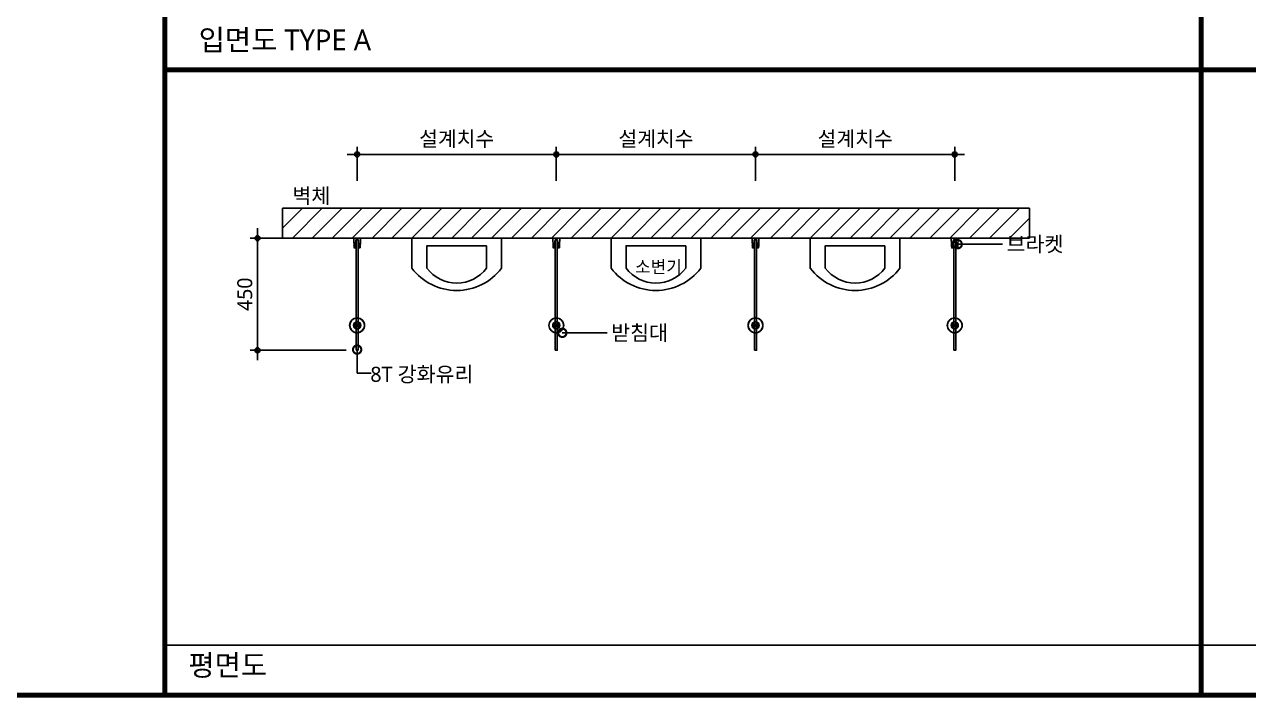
# Model space of a CAD drawing. Extents: x -256 to 8104, y -176 to 5714.
# Drawn here: x 2202 to 4660, y 2764 to 4115 of the extents above; entities that cross this region are included whole.
import ezdxf
from ezdxf.enums import TextEntityAlignment as Align

# ---------------------------------------------------------------- set-up
doc = ezdxf.new("R2010")
doc.units = 0
doc.header["$LTSCALE"] = 30
doc.linetypes.add('HIDDEN', pattern=[0.375, 0.25, -0.125])
doc.layers.get('0').update_dxf_attribs({"linetype": 'CONTINUOUS'})
doc.layers.get('DEFPOINTS').update_dxf_attribs({"linetype": 'CONTINUOUS'})
for name, color, linetype in [('0_toilet', 6, 'CONTINUOUS'), ('DIM', 7, 'CONTINUOUS'), ('HID', 9, 'HIDDEN'), ('TIT', 3, 'CONTINUOUS'), ('문자', 3, 'CONTINUOUS'), ('부자재', 4, 'CONTINUOUS'), ('치수', 1, 'CONTINUOUS'), ('해치', 8, 'CONTINUOUS')]:
    doc.layers.add(name, color=color, linetype=linetype)
doc.styles.add('돋움', font='malgun.ttf')
doc.dimstyles.new('10', dxfattribs={"dimscale": 10, "dimtxt": 3, "dimasz": 1, "dimexe": 1.5, "dimexo": 2, "dimgap": 1, "dimtad": 1, "dimdec": 0, "dimlunit": 6, "dimtxsty": '돋움', "dimblk": 'DIMDOT', "dimcen": -1, "dimdle": 1.5, "dimclrt": 3, "dimazin": 3, "dimtfac": 1, "dimtdec": 0, "dimtix": 1, "dimtmove": 2, "dimatfit": 3, "dimldrblk": 'DIMDOT', "dimarcsym": 0})

# ---------------------------------------------------------------- blocks, each defined once
blk = doc.blocks.new('U_T471_U')
at = {"color": 0, "lineweight": 25}
for p, q in [((13.9, 0), (-13.9, 0)), ((-5.3, 39), (-11.6, 39)), ((-5.3, 39), (-5.3, 12.9)), ((-5.3, 6), (5.2, 6)), ((11.6, 39), (5.2, 39)), ((5.2, 12.9), (5.2, 39)), ((11.6, 39), (11.6, 39)), ((12.1, 38.5), (12.1, 38.5)), ((12.5, 27.1), (12.5, 20.2))]:
    blk.add_line(p, q, dxfattribs=at)
for centre, radius, start, end in [((729.6, -14), 743.6, 175.949, 178.9212), ((-11.6, 38.5), 0.5, 89.765, 176.8929), ((-729.6, -14), 743.6, 3.2379, 4.0504), ((-729.6, -14), 743.6, 1.0788, 2.4676)]:
    blk.add_arc(centre, radius, start, end, dxfattribs=at)
for points, knots in [([(-5.3, 9.6), (-5.3, 9.8), (-5.3, 10.5), (-5.4, 11.9), (-5.5, 13.8), (-5.8, 15.8), (-6.2, 17.8), (-6.6, 19.7), (-7, 21.6), (-7.5, 23.4), (-8, 25.1), (-8.4, 26.6), (-8.8, 28), (-9.3, 29.6), (-9.8, 31.2), (-10.3, 32.8), (-10.7, 34), (-11, 34.9), (-11.2, 35.5), (-11.3, 36.1), (-11.5, 36.6), (-11.7, 37.1), (-11.8, 37.6), (-12, 38), (-12.1, 38.3), (-12.1, 38.5), (-12.1, 38.6), (-12.1, 38.5), (-12.1, 38.5)], [0, 0, 0, 0, 0.014805, 0.06686, 0.11904, 0.182072, 0.245407, 0.298536, 0.351729, 0.419853, 0.465356, 0.51094, 0.556843, 0.603077, 0.661134, 0.71942, 0.76755, 0.791763, 0.816032, 0.836832, 0.857696, 0.881717, 0.905928, 0.930388, 0.952437, 0.974923, 0.997066, 1, 1, 1, 1]), ([(-11.6, 39), (-11.6, 39), (-11.6, 39), (-11.6, 38.9), (-11.6, 38.7), (-11.5, 38.4), (-11.4, 38.1), (-11.3, 37.7), (-11.2, 37.3), (-11, 36.8), (-10.8, 36.1), (-10.6, 35.3), (-10.3, 34.3), (-9.9, 33.1), (-9.5, 31.8), (-9.1, 30.4), (-8.7, 29), (-8.3, 27.6), (-7.9, 26.1), (-7.5, 24.7), (-7.1, 23.2), (-6.9, 22.1), (-6.6, 20.9), (-6.3, 19.4), (-5.9, 17.3), (-5.5, 15.1), (-5.3, 13.6), (-5.3, 12.9)], [0, 0, 0, 0, 0.00357, 0.029752, 0.05541, 0.081091, 0.101441, 0.121798, 0.142441, 0.16309, 0.193834, 0.232058, 0.270295, 0.316087, 0.365162, 0.414494, 0.463831, 0.513362, 0.563525, 0.613738, 0.664047, 0.714545, 0.719441, 0.789273, 0.859213, 0.929526, 1, 1, 1, 1]), ([(5.2, 12.9), (5.3, 13.7), (5.5, 15), (5.8, 16.8), (6.1, 18.5), (6.4, 20.1), (6.8, 21.9), (7.2, 23.6), (7.7, 25.3), (8.2, 27.2), (8.7, 29.1), (9.2, 30.8), (9.7, 32.2), (10, 33.5), (10.4, 34.7), (10.7, 35.6), (10.9, 36.4), (11.1, 36.9), (11.2, 37.5), (11.3, 38), (11.5, 38.3), (11.5, 38.7), (11.6, 38.9), (11.6, 39), (11.6, 39), (11.6, 39)], [0, 0, 0, 0, 0.075942, 0.126673, 0.177615, 0.235159, 0.292762, 0.350696, 0.40869, 0.465777, 0.546485, 0.600642, 0.654926, 0.699583, 0.744389, 0.787368, 0.814125, 0.840905, 0.867636, 0.89206, 0.916471, 0.939065, 0.964465, 0.989846, 1, 1, 1, 1]), ([(12.1, 38.5), (12.1, 38.5), (12.1, 38.5), (12.1, 38.4), (12, 38.2), (11.9, 37.9), (11.8, 37.6), (11.7, 37.1), (11.4, 36.4), (11.1, 35.5), (10.9, 34.6), (10.6, 33.7), (10.3, 32.7), (9.9, 31.6), (9.5, 30.3), (9.2, 29.2), (8.8, 27.9), (8.4, 26.5), (7.9, 24.9), (7.4, 23.1), (7, 21.3), (6.6, 19.7), (6.3, 18.1), (5.9, 16.5), (5.7, 15), (5.5, 13.6), (5.4, 12.7), (5.4, 11.8), (5.3, 10.9), (5.3, 10), (5.2, 9.6)], [0, 0, 0, 0, 0.008665, 0.030285, 0.052437, 0.072806, 0.093938, 0.115279, 0.149541, 0.184202, 0.226039, 0.252566, 0.279143, 0.332567, 0.366782, 0.401039, 0.449217, 0.490349, 0.531519, 0.603802, 0.652093, 0.700471, 0.749136, 0.798095, 0.847179, 0.884093, 0.921043, 0.922685, 0.961316, 1, 1, 1, 1]), ([(12.1, 38.5), (12.1, 38.6), (12.1, 38.6), (12.1, 38.7), (12, 38.8), (11.9, 38.9), (11.8, 39), (11.7, 39), (11.6, 39), (11.6, 39)], [0, 0, 0, 0, 0.1510268, 0.3092183, 0.4576644, 0.6214753, 0.7907347, 0.9709043, 1, 1, 1, 1]), ([(13.3, 18), (13.3, 18), (13.3, 18), (13.3, 18), (13.3, 18.1), (13.2, 18.3), (13.1, 18.6), (13, 18.8), (12.9, 19.1), (12.8, 19.4), (12.7, 19.8), (12.5, 20.2), (12.4, 20.7), (12.3, 21.2), (12.2, 21.8), (12.1, 22.3), (12.1, 22.9), (12.1, 23.5), (12.1, 24), (12.1, 24.6), (12.1, 25.1), (12.2, 25.5), (12.3, 25.8), (12.3, 26.1), (12.4, 26.4), (12.4, 26.8), (12.5, 27.1), (12.6, 27.4), (12.7, 27.6), (12.7, 27.8), (12.8, 27.9), (12.8, 28), (12.8, 28), (12.8, 28), (12.8, 28)], [0, 0, 0, 0, 0.015236, 0.049407, 0.066662, 0.115181, 0.164994, 0.181851, 0.215908, 0.25049, 0.26792, 0.322274, 0.359299, 0.377986, 0.422258, 0.467478, 0.48868, 0.539386, 0.574004, 0.591487, 0.640355, 0.673601, 0.690362, 0.707314, 0.741571, 0.776376, 0.793924, 0.847573, 0.884157, 0.90263, 0.920028, 0.955251, 0.991153, 1, 1, 1, 1])]:
    blk.add_open_spline(points, degree=3, knots=knots, dxfattribs=at)
for points in [[(-5.3, 12.9), (-5.3, 11.8), (-5.3, 10.7), (-5.3, 9.6)], [(-5.3, 6), (-5.3, 6.6), (-5.3, 7.8), (-5.3, 9), (-5.3, 9.6)], [(5.2, 9.6), (5.2, 10.7), (5.2, 11.8), (5.2, 12.9)], [(5.2, 9.6), (5.2, 9), (5.2, 7.8), (5.2, 6.6), (5.2, 6)]]:
    blk.add_open_spline(points, degree=3, dxfattribs=at)
blk = doc.blocks.new('U_T461_TOP')
at = {"color": 0, "lineweight": 25}
for p, q in [((-6.3, 2.6), (-6.3, 2.6)), ((6.2, 2.6), (-6.2, 2.6)), ((-2.3, 6.3), (-1.4, 6.3)), ((1.6, 0.6), (-1.4, 0.6)), ((-1.4, 0.6), (-1.4, -0.7)), ((1.4, 6.3), (2.2, 6.3)), ((1.6, -0.7), (1.6, 0.6)), ((6.3, 2.6), (6.3, 2.6)), ((-6.3, -2.6), (-6.3, -2.6)), ((-6.2, -2.6), (6.2, -2.6)), ((-1.4, -0.7), (1.6, -0.7)), ((6.3, -2.6), (6.3, -2.6))]:
    blk.add_line(p, q, dxfattribs=at)
for radius in [15, 14.7, 7.25, 7.2, 7.08, 7, 2.51, 2.5]:
    blk.add_circle((0, 0), radius, dxfattribs=at)
for centre, radius, start, end in [((0, 0), 6.87, 157.5209, 202.4791), ((0, 0), 2.62, 90, 270), ((-2.3, 6), 0.25, 90, 176.0043), ((0, 0), 2.62, 270, 90), ((2.2, 6), 0.25, 4.12, 90), ((0, 0), 6.87, 337.5209, 22.4791)]:
    blk.add_arc(centre, radius, start, end, dxfattribs=at)
for points, knots in [([(-6.3, 2.6), (-6.3, 2.6), (-6.2, 2.7), (-6.1, 2.9), (-5.9, 3.1), (-5.7, 3.4), (-5.4, 3.7), (-5, 4.1), (-4.5, 4.5), (-4, 4.9), (-3.4, 5.2), (-2.9, 5.5), (-2.5, 5.6), (-2, 5.8), (-1.5, 5.9), (-1, 6), (-0.6, 6), (-0.2, 6.1), (0.2, 6.1), (0.5, 6), (0.9, 6), (1.4, 5.9), (1.8, 5.8), (2.3, 5.7), (2.7, 5.6), (3.2, 5.3), (3.7, 5.1), (4.3, 4.7), (4.7, 4.3), (5.1, 4), (5.5, 3.6), (5.8, 3.2), (6.1, 2.9), (6.2, 2.7), (6.2, 2.7), (6.3, 2.6), (6.3, 2.6)], [0, 0, 0, 0, 0.040678, 0.081451, 0.122265, 0.162999, 0.205603, 0.248416, 0.291175, 0.333738, 0.37613, 0.396071, 0.416033, 0.435921, 0.456178, 0.469526, 0.482853, 0.493816, 0.504775, 0.515704, 0.526641, 0.542315, 0.558018, 0.576423, 0.5949, 0.613355, 0.651366, 0.689531, 0.727809, 0.765975, 0.814591, 0.863315, 0.912, 0.960561, 0.961381, 1, 1, 1, 1]), ([(-6.2, 2.6), (-6.2, 2.6), (-6.3, 2.6), (-6.3, 2.6), (-6.3, 2.6)], [0, 0, 0, 0, 0.301912, 1, 1, 1, 1]), ([(6.2, 2.6), (6.2, 2.7), (6.1, 2.8), (5.8, 3.1), (5.5, 3.5), (5.2, 3.8), (4.8, 4.2), (4.3, 4.5), (3.8, 4.9), (3.3, 5.1), (2.8, 5.3), (2.4, 5.5), (1.9, 5.6), (1.5, 5.7), (1, 5.8), (0.6, 5.8), (0.2, 5.8), (-0.2, 5.8), (-0.7, 5.8), (-1.1, 5.8), (-1.6, 5.7), (-2.1, 5.6), (-2.5, 5.4), (-3, 5.3), (-3.5, 5), (-4, 4.7), (-4.6, 4.3), (-5, 4), (-5.4, 3.6), (-5.7, 3.3), (-5.9, 3), (-6.1, 2.8), (-6.2, 2.7), (-6.2, 2.6)], [0, 0, 0, 0, 0.050964, 0.102034, 0.153135, 0.204141, 0.246078, 0.288134, 0.33007, 0.371844, 0.392373, 0.412927, 0.4334, 0.451247, 0.469059, 0.481747, 0.494425, 0.507195, 0.51997, 0.535257, 0.550567, 0.573398, 0.595471, 0.617627, 0.639758, 0.68631, 0.733038, 0.779973, 0.826965, 0.873739, 0.915824, 0.957932, 1, 1, 1, 1]), ([(2.5, 6), (2.5, 6), (2.5, 6), (2.4, 6), (2.3, 6.1), (2.1, 6.1), (1.8, 6.2), (1.5, 6.3), (1.2, 6.3), (0.8, 6.4), (0.3, 6.4), (-0.1, 6.4), (-0.5, 6.4), (-0.9, 6.4), (-1.2, 6.3), (-1.6, 6.2), (-1.9, 6.2), (-2.1, 6.1), (-2.3, 6.1), (-2.4, 6), (-2.5, 6), (-2.5, 6), (-2.5, 6)], [0, 0, 0, 0, 0.038274, 0.089888, 0.139524, 0.189175, 0.241152, 0.293132, 0.347714, 0.402282, 0.455809, 0.509329, 0.5604, 0.611479, 0.662692, 0.713914, 0.767542, 0.821165, 0.87573, 0.930275, 0.981956, 1, 1, 1, 1]), ([(-2.1, 6.3), (-2, 6.3), (-1.9, 6.3), (-1.8, 6.4), (-1.8, 6.4)], [0, 0, 0, 0, 0.721437, 1, 1, 1, 1]), ([(-1.8, 6.4), (-1.7, 6.4), (-1.5, 6.5), (-1.1, 6.6), (-0.7, 6.6), (-0.3, 6.6), (0.1, 6.7), (0.5, 6.6), (0.9, 6.6), (1.3, 6.5), (1.6, 6.4), (1.9, 6.4), (2, 6.3), (2.1, 6.3)], [0, 0, 0, 0, 0.095335, 0.190642, 0.286239, 0.381803, 0.472357, 0.562918, 0.650679, 0.738465, 0.830269, 0.922091, 1, 1, 1, 1]), ([(6.3, 2.6), (6.3, 2.6), (6.3, 2.6), (6.2, 2.6), (6.2, 2.6)], [0, 0, 0, 0, 0.301895, 1, 1, 1, 1]), ([(6.3, -2.6), (6.3, -2.6), (6.3, -2.6), (6.2, -2.7), (6, -2.9), (5.8, -3.2), (5.6, -3.5), (5.2, -3.9), (4.8, -4.3), (4.2, -4.7), (3.7, -5.1), (3.1, -5.4), (2.7, -5.6), (2.2, -5.7), (1.7, -5.9), (1.2, -6), (0.8, -6), (0.4, -6.1), (0, -6.1), (-0.4, -6.1), (-0.8, -6), (-1.3, -6), (-1.7, -5.9), (-2.2, -5.8), (-2.6, -5.6), (-3, -5.4), (-3.6, -5.2), (-4.2, -4.8), (-4.7, -4.4), (-5.2, -4), (-5.5, -3.6), (-5.8, -3.3), (-6, -3), (-6.2, -2.7), (-6.3, -2.7), (-6.3, -2.6)], [0, 0, 0, 0, 0.007403, 0.049444, 0.091584, 0.133768, 0.175868, 0.221837, 0.267933, 0.313923, 0.359746, 0.382806, 0.405889, 0.428882, 0.447068, 0.465213, 0.476353, 0.487483, 0.498716, 0.509947, 0.524096, 0.538271, 0.554537, 0.570898, 0.58723, 0.611159, 0.635106, 0.680187, 0.725438, 0.770803, 0.81604, 0.846404, 0.897607, 0.948865, 1, 1, 1, 1]), ([(-6.3, -2.6), (-6.3, -2.6), (-6.3, -2.6), (-6.2, -2.6), (-6.2, -2.6)], [0, 0, 0, 0, 0.210868, 1, 1, 1, 1]), ([(-6.2, -2.6), (-6.1, -2.7), (-6, -2.8), (-5.8, -3.2), (-5.5, -3.5), (-5.1, -3.9), (-4.7, -4.3), (-4.2, -4.6), (-3.6, -5), (-3.1, -5.2), (-2.7, -5.4), (-2.2, -5.5), (-1.8, -5.6), (-1.4, -5.7), (-0.9, -5.8), (-0.4, -5.8), (0, -5.8), (0.5, -5.8), (0.8, -5.8), (1.3, -5.7), (1.8, -5.6), (2.3, -5.5), (2.8, -5.4), (3.2, -5.2), (3.7, -4.9), (4.3, -4.6), (4.8, -4.2), (5.3, -3.8), (5.5, -3.5), (5.7, -3.3), (5.9, -3.1), (6.1, -2.8), (6.2, -2.7), (6.2, -2.6)], [0, 0, 0, 0, 0.057962, 0.115943, 0.162303, 0.208848, 0.255355, 0.301696, 0.347884, 0.374356, 0.400808, 0.419143, 0.437511, 0.455771, 0.472111, 0.488421, 0.50152, 0.514619, 0.527455, 0.540304, 0.560778, 0.581297, 0.606753, 0.632307, 0.657835, 0.707527, 0.757385, 0.807352, 0.857193, 0.859642, 0.906426, 0.95324, 1, 1, 1, 1]), ([(6.2, -2.6), (6.2, -2.6), (6.2, -2.6), (6.3, -2.6), (6.3, -2.6), (6.3, -2.6)], [0, 0, 0, 0, 0.1289377, 0.6447521, 1, 1, 1, 1])]:
    blk.add_open_spline(points, degree=3, knots=knots, dxfattribs=at)
blk = doc.blocks.new('_DOTSMALL')
at = {"color": 0, "linetype": 'ByBlock', "const_width": 0.5}
blk.add_lwpolyline([(-0.0625, 0, 1), (0.0625, 0, 1)], format="xyb", close=True, dxfattribs=at)
blk = doc.blocks.new('A$C63EC304E')
at = {"layer": '치수', "color": 1, "xscale": 2.5, "yscale": 2.5, "zscale": 2.5, "rotation": 234.3098741996962}
blk.add_blockref('_DOTSMALL', (0.31, 0.31), dxfattribs=at)
blk = doc.blocks.new('A$C2BC9653E')
at = {"layer": '치수', "xscale": 0.3333333333333333, "yscale": 0.3333333333333333, "zscale": 0.3333333333333333}
blk.add_blockref('A$C63EC304E', (0, 0), dxfattribs=at)
blk = doc.blocks.new('A$C7FC71301')
at = {"layer": '치수', "rotation": 180}
blk.add_blockref('A$C2BC9653E', (0.208, 0.208), dxfattribs=at)
blk = doc.blocks.new('A$C4A20372B')
at = {"layer": '치수'}
blk.add_blockref('A$C7FC71301', (0, 0), dxfattribs=at)
blk = doc.blocks.new('A$C566469F5')
at = {"layer": '치수'}
blk.add_blockref('A$C4A20372B', (0, 0), dxfattribs=at)
blk = doc.blocks.new('A$C7E317CD4')
at = {"layer": '해치', "xscale": 2, "yscale": 2, "zscale": 2}
blk.add_blockref('A$C566469F5', (0, 0), dxfattribs=at)
blk = doc.blocks.new('A$C601D7F27')
at = {"layer": '치수'}
blk.add_blockref('A$C7E317CD4', (0, 0), dxfattribs=at)
blk = doc.blocks.new('A$C38802C08')
at = {"layer": '치수'}
blk.add_blockref('A$C601D7F27', (0, 0), dxfattribs=at)
blk = doc.blocks.new('DIMDOT')
at = {"linetype": 'Continuous'}
blk.add_line((-2, 0), (2, 0), dxfattribs=at)
for radius in [0.5, 0.25]:
    blk.add_circle((0, 0), radius, dxfattribs=at)
blk = doc.blocks.new('*D25')
at = {"layer": 'DEFPOINTS', "color": 0}
for p in [(3270.2, 3854.6), (2870.2, 3781.5), (3270.2, 3781.5)]:
    blk.add_point(p, dxfattribs=at)
at = {"layer": 'DIM', "color": 0, "lineweight": -2}
for p, q in [((2870.2, 3801.5), (2870.2, 3869.6)), ((3270.2, 3801.5), (3270.2, 3869.6)), ((2880.2, 3854.6), (3260.2, 3854.6))]:
    blk.add_line(p, q, dxfattribs=at)
at = {"layer": 'DIM', "color": 0, "lineweight": -2, "xscale": 10, "yscale": 10, "zscale": 10, "rotation": 180}
blk.add_blockref('DIMDOT', (2870.2, 3854.6), dxfattribs=at)
at = {"layer": 'DIM', "color": 0, "lineweight": -2, "xscale": 10, "yscale": 10, "zscale": 10}
blk.add_blockref('DIMDOT', (3270.2, 3854.6), dxfattribs=at)
at = {"layer": 'DIM', "color": 3, "insert": (3070.2, 3884.3), "char_height": 30, "attachment_point": 5, "style": '돋움'}
blk.add_mtext('설계치수', dxfattribs=at)
blk = doc.blocks.new('*D26')
at = {"layer": 'DEFPOINTS', "color": 0}
for p in [(3670.2, 3854.6), (3270.2, 3781.5), (3670.2, 3781.5)]:
    blk.add_point(p, dxfattribs=at)
at = {"layer": 'DIM', "color": 0, "lineweight": -2}
for p, q in [((3270.2, 3801.5), (3270.2, 3869.6)), ((3670.2, 3801.5), (3670.2, 3869.6)), ((3280.2, 3854.6), (3660.2, 3854.6))]:
    blk.add_line(p, q, dxfattribs=at)
at = {"layer": 'DIM', "color": 0, "lineweight": -2, "xscale": 10, "yscale": 10, "zscale": 10, "rotation": 180}
blk.add_blockref('DIMDOT', (3270.2, 3854.6), dxfattribs=at)
at = {"layer": 'DIM', "color": 0, "lineweight": -2, "xscale": 10, "yscale": 10, "zscale": 10}
blk.add_blockref('DIMDOT', (3670.2, 3854.6), dxfattribs=at)
at = {"layer": 'DIM', "color": 3, "insert": (3470.2, 3884.3), "char_height": 30, "attachment_point": 5, "style": '돋움'}
blk.add_mtext('설계치수', dxfattribs=at)
blk = doc.blocks.new('*D27')
at = {"layer": 'DEFPOINTS', "color": 0}
for p in [(4070.2, 3854.6), (3670.2, 3781.5), (4070.2, 3781.5)]:
    blk.add_point(p, dxfattribs=at)
at = {"layer": 'DIM', "color": 0, "lineweight": -2}
for p, q in [((3670.2, 3801.5), (3670.2, 3869.6)), ((4070.2, 3801.5), (4070.2, 3869.6)), ((3680.2, 3854.6), (4060.2, 3854.6))]:
    blk.add_line(p, q, dxfattribs=at)
at = {"layer": 'DIM', "color": 0, "lineweight": -2, "xscale": 10, "yscale": 10, "zscale": 10, "rotation": 180}
blk.add_blockref('DIMDOT', (3670.2, 3854.6), dxfattribs=at)
at = {"layer": 'DIM', "color": 0, "lineweight": -2, "xscale": 10, "yscale": 10, "zscale": 10}
blk.add_blockref('DIMDOT', (4070.2, 3854.6), dxfattribs=at)
at = {"layer": 'DIM', "color": 3, "insert": (3870.2, 3884.3), "char_height": 30, "attachment_point": 5, "style": '돋움'}
blk.add_mtext('설계치수', dxfattribs=at)
blk = doc.blocks.new('*D28')
at = {"layer": 'DEFPOINTS', "color": 0}
for p in [(2868.2, 3686.3), (2670.2, 3461.3), (2868.2, 3461.3)]:
    blk.add_point(p, dxfattribs=at)
at = {"layer": 'DIM', "color": 0, "lineweight": -2}
for p, q in [((2848.2, 3686.3), (2655.2, 3686.3)), ((2670.2, 3676.3), (2670.2, 3471.3)), ((2848.2, 3461.3), (2655.2, 3461.3))]:
    blk.add_line(p, q, dxfattribs=at)
at = {"layer": 'DIM', "color": 0, "lineweight": -2, "xscale": 10, "yscale": 10, "zscale": 10}
for p, rotation in [((2670.2, 3686.3), 90), ((2670.2, 3461.3), 270)]:
    blk.add_blockref('DIMDOT', p, dxfattribs=dict(at, rotation=rotation))
at = {"layer": 'DIM', "color": 3, "insert": (2644.7, 3573.8), "char_height": 30, "attachment_point": 5, "rotation": 90, "style": '돋움'}
blk.add_mtext('450', dxfattribs=at)
blk = doc.blocks.new('URINAL_11')
for p, q in [((2720.2, 3746.3), (4220.2, 3746.3)), ((2720.2, 3686.3), (2720.2, 3746.3)), ((4220.2, 3686.3), (4220.2, 3746.3)), ((2720.2, 3686.3), (4220.2, 3686.3))]:
    blk.add_line(p, q)
at = {"color": 8}
for p, q in [((2484.2, 2869.2), (4446.7, 2869.2)), ((4446.7, 2869.2), (5832, 2869.2))]:
    blk.add_line(p, q, dxfattribs=at)
at = {"color": 8, "const_width": 10}
for points in [[(2484.2, 2769.2), (2484.2, 5538.4)], [(4565.2, 2769.2), (4565.2, 5538.4)], [(2484.2, 4024.2), (5832, 4024.2)], [(47.4, 2769.2), (5832, 2769.2)]]:
    blk.add_lwpolyline(points, dxfattribs=at)
at = {"layer": '0_toilet'}
for points in [[(2868.2, 3461.3), (2872.2, 3461.3), (2872.2, 3683.3), (2868.2, 3683.3)], [(3268.2, 3461.3), (3272.2, 3461.3), (3272.2, 3683.3), (3268.2, 3683.3)], [(3668.2, 3461.3), (3672.2, 3461.3), (3672.2, 3683.3), (3668.2, 3683.3)], [(4068.2, 3461.3), (4072.2, 3461.3), (4072.2, 3683.3), (4068.2, 3683.3)]]:
    blk.add_lwpolyline(points, close=True, dxfattribs=at)
at = {"layer": 'HID', "linetype": 'Continuous'}
for points in [[(3160.2, 3686.3), (3160.2, 3626.3, -0.5), (2980.2, 3626.3), (2980.2, 3686.3)], [(3130.2, 3671.3), (3130.2, 3626.3, -0.5), (3010.2, 3626.3), (3010.2, 3671.3)], [(3560.2, 3686.3), (3560.2, 3626.3, -0.5), (3380.2, 3626.3), (3380.2, 3686.3)], [(3530.2, 3671.3), (3530.2, 3626.3, -0.5), (3410.2, 3626.3), (3410.2, 3671.3)], [(3960.2, 3686.3), (3960.2, 3626.3, -0.5), (3780.2, 3626.3), (3780.2, 3686.3)], [(3930.2, 3671.3), (3930.2, 3626.3, -0.5), (3810.2, 3626.3), (3810.2, 3671.3)]]:
    blk.add_lwpolyline(points, format="xyb", close=True, dxfattribs=at)
at = {"layer": '치수'}
for p, q in [((4076.2, 3674.3), (4166.2, 3674.3)), ((3282.2, 3496.3), (3372.2, 3496.3)), ((2870.2, 3463.7), (2870.2, 3415.7)), ((2870.2, 3415.7), (2898.7, 3415.7))]:
    blk.add_line(p, q, dxfattribs=at)
at = {"layer": '해치'}
for p, q in [((2720.2, 3706.3), (2760.2, 3746.3)), ((2740.2, 3686.3), (2800.2, 3746.3)), ((2780.2, 3686.3), (2840.2, 3746.3)), ((2820.2, 3686.3), (2880.2, 3746.3)), ((2860.2, 3686.3), (2920.2, 3746.3)), ((2900.2, 3686.3), (2960.2, 3746.3)), ((2940.2, 3686.3), (3000.2, 3746.3)), ((2980.2, 3686.3), (3040.2, 3746.3)), ((3020.2, 3686.3), (3080.2, 3746.3)), ((3060.2, 3686.3), (3120.2, 3746.3)), ((3100.2, 3686.3), (3160.2, 3746.3)), ((3140.2, 3686.3), (3200.2, 3746.3)), ((3180.2, 3686.3), (3240.2, 3746.3)), ((3220.2, 3686.3), (3280.2, 3746.3)), ((3260.2, 3686.3), (3320.2, 3746.3)), ((3300.2, 3686.3), (3360.2, 3746.3)), ((3340.2, 3686.3), (3400.2, 3746.3)), ((3380.2, 3686.3), (3440.2, 3746.3)), ((3420.2, 3686.3), (3480.2, 3746.3)), ((3460.2, 3686.3), (3520.2, 3746.3)), ((3500.2, 3686.3), (3560.2, 3746.3)), ((3540.2, 3686.3), (3600.2, 3746.3)), ((3580.2, 3686.3), (3640.2, 3746.3)), ((3620.2, 3686.3), (3680.2, 3746.3)), ((3660.2, 3686.3), (3720.2, 3746.3)), ((3700.2, 3686.3), (3760.2, 3746.3)), ((3740.2, 3686.3), (3800.2, 3746.3)), ((3780.2, 3686.3), (3840.2, 3746.3)), ((3820.2, 3686.3), (3880.2, 3746.3)), ((3860.2, 3686.3), (3920.2, 3746.3)), ((3900.2, 3686.3), (3960.2, 3746.3)), ((3940.2, 3686.3), (4000.2, 3746.3)), ((3980.2, 3686.3), (4040.2, 3746.3)), ((4020.2, 3686.3), (4080.2, 3746.3)), ((4060.2, 3686.3), (4120.2, 3746.3)), ((4100.2, 3686.3), (4160.2, 3746.3)), ((4140.2, 3686.3), (4200.2, 3746.3)), ((4180.2, 3686.3), (4220.2, 3726.3))]:
    blk.add_line(p, q, dxfattribs=at)
at = {"layer": '부자재', "xscale": 0.5, "yscale": 0.5, "rotation": 180}
for p in [(2870.2, 3686.3), (3270.2, 3686.3), (3670.2, 3686.3), (4070.2, 3686.3)]:
    blk.add_blockref('U_T471_U', p, dxfattribs=at)
at = {"layer": '부자재', "rotation": 90}
for p in [(2870.2, 3511.3), (3270.2, 3511.3), (3670.2, 3511.3), (4070.2, 3511.3)]:
    blk.add_blockref('U_T461_TOP', p, dxfattribs=at)
at = {"layer": '해치', "xscale": 20, "yscale": 20}
for p in [(4072.1, 3670.1), (3278.1, 3492.1)]:
    blk.add_blockref('A$C38802C08', p, dxfattribs=at)
at = {"layer": '해치', "xscale": -20, "yscale": 20, "rotation": 90.01166961505233}
blk.add_blockref('A$C38802C08', (2874.4, 3466.9), dxfattribs=at)
at = {"layer": 'TIT', "style": '돋움'}
for s, p in [('입면도 TYPE A', (2898.3, 4063.3)), ('평면도', (2689.3, 2808))]:
    blk.add_text(s, height=42, dxfattribs=at).set_placement(p, align=Align.RIGHT)
at = {"layer": '문자', "style": '돋움'}
for s, height, p in [('벽체', 30.34, (2740.2, 3756.3)), ('브라켓', 30.34, (4174.2, 3659.3)), ('소변기', 25, (3428.2, 3616.3)), ('받침대', 30.34, (3380.2, 3481.3)), ('8T 강화유리', 30.34, (2896.7, 3397.9))]:
    blk.add_text(s, height=height, dxfattribs=at).set_placement(p)
at = {"layer": 'DIM'}
for base, p1, p2, picture, middle in [((3270.2, 3854.6), (2870.2, 3781.5), (3270.2, 3781.5), '*D25', (3070.2, 3884.3)), ((3670.2, 3854.6), (3270.2, 3781.5), (3670.2, 3781.5), '*D26', (3470.2, 3884.3)), ((4070.2, 3854.6), (3670.2, 3781.5), (4070.2, 3781.5), '*D27', (3870.2, 3884.3))]:
    dim = blk.add_linear_dim(base=base, p1=p1, p2=p2, text='설계치수', dimstyle='10', dxfattribs=at)
    dim.commit()
    dim.dimension.update_dxf_attribs({"geometry": picture, "text_midpoint": middle})
dim = blk.add_linear_dim(base=(2670.2, 3461.3), p1=(2868.2, 3686.3), p2=(2868.2, 3461.3), angle=270, text='450', dimstyle='10', dxfattribs=at)
dim.commit()
dim.dimension.update_dxf_attribs({"geometry": '*D28', "text_midpoint": (2644.7, 3573.8)})

msp = doc.modelspace()

# ---------------------------------------------------------------- block references
msp.add_blockref('URINAL_11', (0, 0))

doc.saveas('drawing.dxf')
